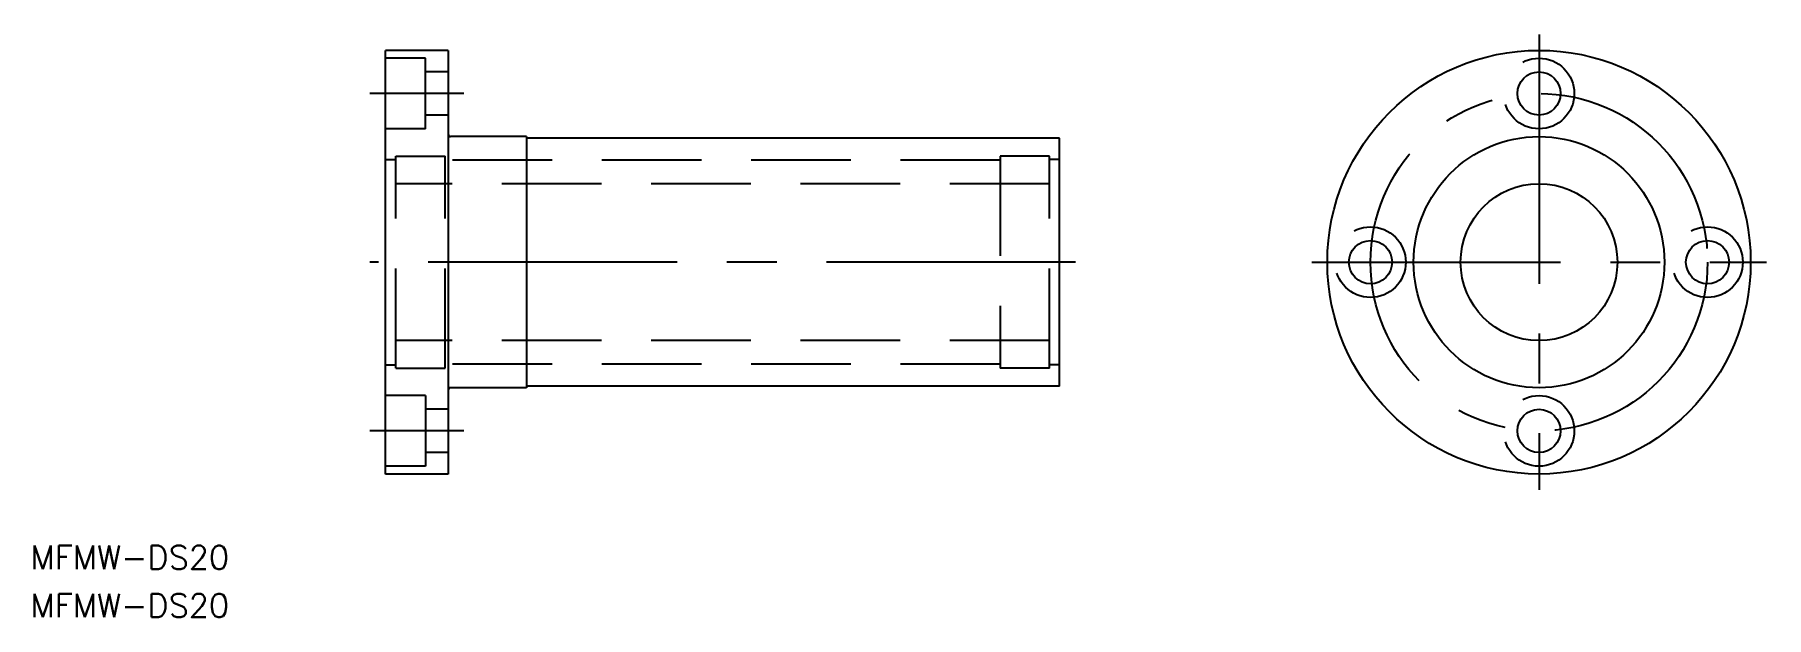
# Model space of a CAD drawing. Extents: x -45 to 176, y -45 to 29.
import ezdxf

# ---------------------------------------------------------------- set-up
doc = ezdxf.new("R2010")
doc.units = 0
doc.linetypes.add('CENTER', pattern=[50.8, 31.75, -6.35, 6.35, -6.35])
doc.linetypes.add('DASHED', pattern=[19.05, 12.7, -6.35])
doc.layers.get('0').update_dxf_attribs({"linetype": 'CONTINUOUS'})
doc.layers.add('CENTER', color=1, linetype='CENTER')
doc.styles.get("Standard").update_dxf_attribs({"font": 'txt.shx', "height": 3, "bigfont": 'bigfont.shx'})

msp = doc.modelspace()

# ---------------------------------------------------------------- linework, layer by layer
at = {"color": 7, "linetype": 'CONTINUOUS'}
for p, q in [((0, -27), (0, 27)), ((8, 27), (0, 27)), ((8, 27), (8, -27)), ((18, 16), (8.3, 16)), ((18, 16), (18, -16)), ((86, 15.8), (18, 15.8)), ((86, -15.8), (86, 15.8)), ((18, -16), (8.3, -16)), ((86, -15.8), (18, -15.8)), ((8, -27), (0, -27))]:
    msp.add_line(p, q, dxfattribs=at)
at = {"color": 3, "linetype": 'DASHED'}
for p, q in [((5.1, 26), (0, 26)), ((5.1, 17), (5.1, 26)), ((8, 24.25), (5.1, 24.25)), ((8, 18.75), (5.1, 18.75)), ((5.1, 17), (0, 17)), ((1.3, -13.5), (1.3, 13.5)), ((1.3, 13.5), (7.6, 13.5)), ((7.6, -13.5), (7.6, 13.5)), ((84.7, 13.5), (78.4, 13.5)), ((78.4, 13.5), (78.4, -13.5)), ((84.7, -13.5), (84.7, 13.5)), ((0, 13.1), (1.3, 13.1)), ((78.4, 13), (7.6, 13)), ((86, 13.1), (84.7, 13.1)), ((84.7, 10), (1.3, 10)), ((84.7, -10), (1.3, -10)), ((0, -13.1), (1.3, -13.1)), ((78.4, -13), (7.6, -13)), ((86, -13.1), (84.7, -13.1)), ((1.3, -13.5), (7.6, -13.5)), ((84.7, -13.5), (78.4, -13.5)), ((5.1, -17), (0, -17)), ((5.1, -17), (5.1, -26)), ((8, -18.75), (5.1, -18.75)), ((8, -24.25), (5.1, -24.25)), ((5.1, -26), (0, -26))]:
    msp.add_line(p, q, dxfattribs=at)
at = {"color": 7, "linetype": 'CONTINUOUS'}
for centre, radius in [((147.15, 0), 27), ((147.15, 21.5), 2.75), ((147.15, 0), 16), ((147.15, 0), 10), ((125.65, 0), 2.75), ((168.65, 0), 2.75), ((147.15, -21.5), 2.75)]:
    msp.add_circle(centre, radius, dxfattribs=at)
at = {"color": 3, "linetype": 'DASHED'}
for centre in [(147.15, 21.5), (125.65, 0), (168.65, 0), (147.15, -21.5)]:
    msp.add_circle(centre, 4.5, dxfattribs=at)
at = {"color": 7, "linetype": 'CONTINUOUS'}
for centre, start, end in [((8.3, 16.3), 180, 270), ((8.3, -16.3), 90, 180)]:
    msp.add_arc(centre, 0.3, start, end, dxfattribs=at)
at = {"layer": 'CENTER', "color": 1, "linetype": 'CENTER'}
for p, q in [((147.15, 29), (147.15, -29)), ((10, 21.5), (-2, 21.5)), ((88, 0), (-2, 0)), ((118.15, 0), (176.15, 0)), ((10, -21.5), (-2, -21.5))]:
    msp.add_line(p, q, dxfattribs=at)
msp.add_circle((147.15, 0), 21.5, dxfattribs=at)

# ---------------------------------------------------------------- texts
at = {"color": 7, "linetype": 'CONTINUOUS'}
for p in [(-45.28, -39.12), (-45.28, -45.26)]:
    msp.add_text('MFMW-DS20', height=3, dxfattribs=at).set_placement(p)

doc.saveas('drawing.dxf')
